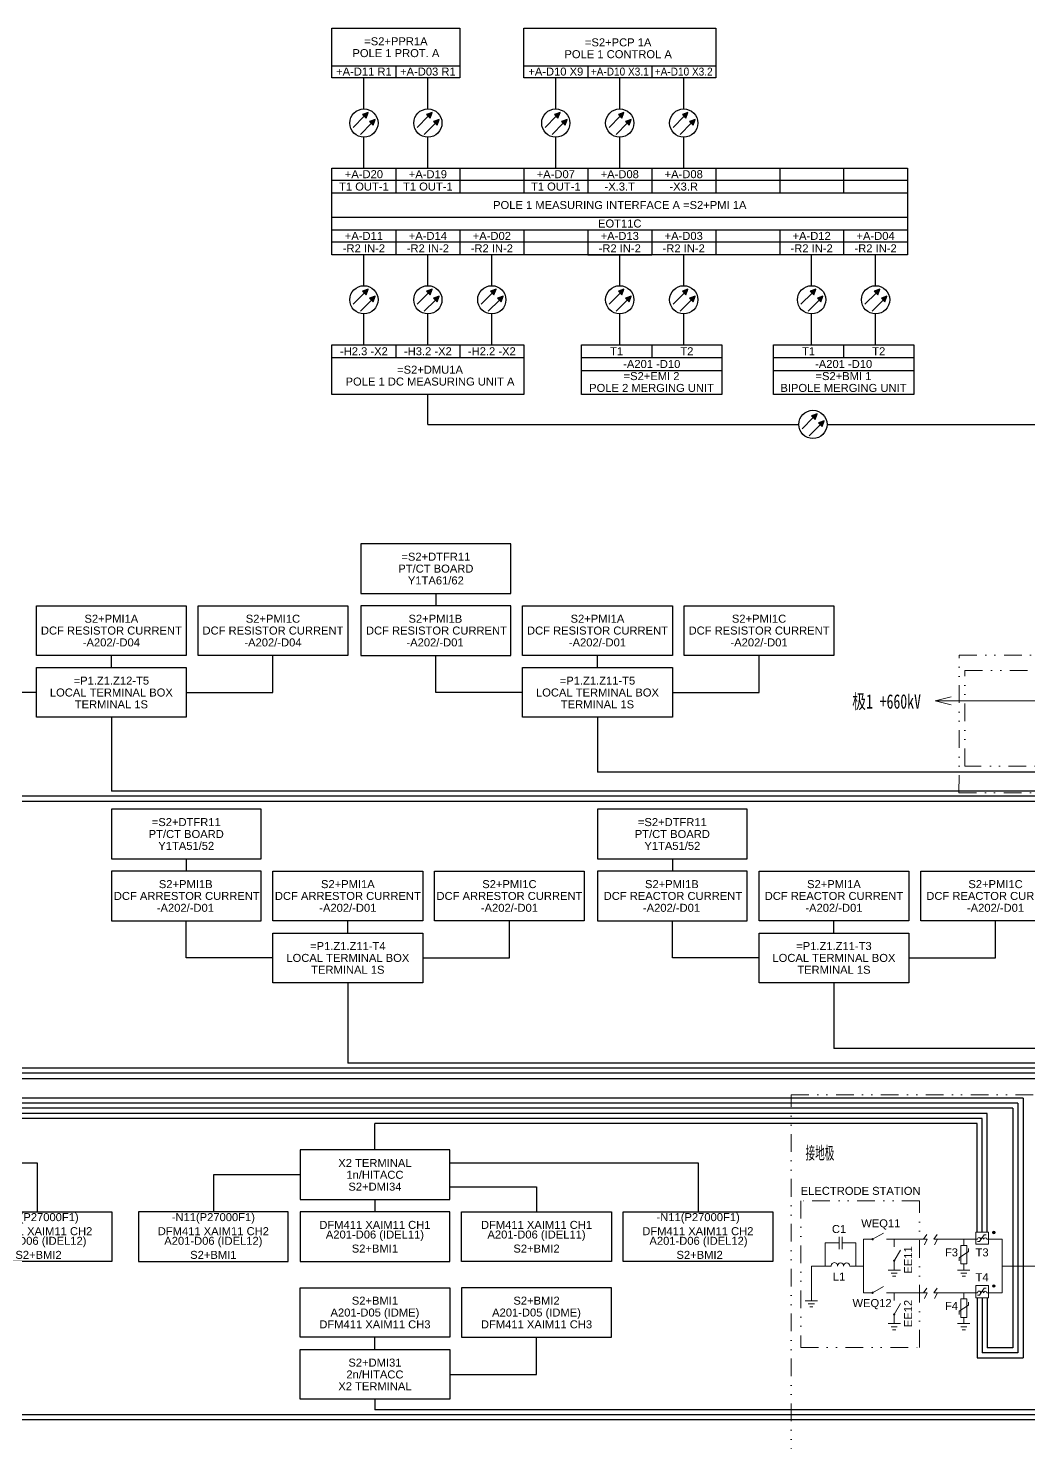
# Model space of a CAD drawing. Header units: inches. Extents: x -2066 to 1905, y 226 to 1109.
# Drawn here: x 235 to 522.7, y 656.3 to 1062.9 of the extents above; entities that cross this region are included whole.
import ezdxf
from ezdxf.enums import TextEntityAlignment as Align

# ---------------------------------------------------------------- set-up
doc = ezdxf.new("R2010")
doc.units = ezdxf.units.IN
doc.header["$MEASUREMENT"] = 0
doc.linetypes.add('DASHED', pattern=[19.05, 12.7, -6.35])
doc.linetypes.add('DIVIDEX2', pattern=[63.499999, 25.4, -12.7, 0, -12.7, 0, -12.7])
for name, color, linetype, lineweight in [('1', 1, 'DASHED', 18), ('ACF', 32, 'Continuous', 18), ('area', 4, 'DIVIDEX2', 18), ('C-SHET-PROJ', 7, 'Continuous', 18), ('DC', 92, 'Continuous', 18), ('equipment', 92, 'Continuous', 18), ('远期设备', 3, 'DASHED', 18)]:
    doc.layers.add(name, color=color, linetype=linetype, lineweight=lineweight)
doc.styles.add('@wqy', font='simplex.shx', dxfattribs={"width": 0.7, "bigfont": 'hzdx1.shx'})
doc.styles.get("Standard").update_dxf_attribs({"font": 'arial.ttf'})

# ---------------------------------------------------------------- blocks, each defined once
blk = doc.blocks.new('EARTH')
at = {"layer": 'equipment', "linetype": 'Continuous'}
for p, q in [((-0.2, 0), (0.2, 0)), ((-0.1, -0.1), (0.1, -0.1)), ((-0.05, -0.2), (0.05, -0.2))]:
    blk.add_line(p, q, dxfattribs=at)
at = {"layer": '1'}
for tag in ['Quantity', 'Station', 'Remarks', 'RS_no', 'Item_des', 'ItemDestignation']:
    blk.add_attdef(tag, (0, 0), '', height=0.125, dxfattribs=at)
blk = doc.blocks.new('012')
at = {"layer": 'equipment', "linetype": 'Continuous'}
for p, q in [((0.135, 0), (0.45, 0)), ((0.45, 0.2), (0.45, -0.2)), ((0.55, 0.2), (0.55, -0.2)), ((0.55, 0), (0.9, 0))]:
    blk.add_line(p, q, dxfattribs=at)
at = {"layer": '1'}
for tag in ['Quantity', 'Station', 'Remarks', 'RS_no', 'Item_des', 'ItemDestignation']:
    blk.add_attdef(tag, (0, 0), '', height=0.125, dxfattribs=at)
blk = doc.blocks.new('016')
at = {"layer": 'equipment', "color": 18, "linetype": 'Continuous'}
blk.add_blockref('012', (0, 0), dxfattribs=at)
at = {"layer": '1'}
for tag in ['Quantity', 'Station', 'Remarks', 'RS_no', 'Item_des', 'ItemDestignation']:
    blk.add_attdef(tag, (0, 0), '', height=0.125, dxfattribs=at)
blk = doc.blocks.new('021')
at = {"layer": 'equipment', "linetype": 'Continuous'}
for p, q in [((0.119, 0), (0.2, 0)), ((0.8, 0), (0.884, 0))]:
    blk.add_line(p, q, dxfattribs=at)
for centre, radius, start, end in [((0.3, 0), 0.1, 0, 180), ((0.5, 0), 0.1, 0, 180), ((0.7, 0.012), 0.101, 352.875, 187.125)]:
    blk.add_arc(centre, radius, start, end, dxfattribs=at)
at = {"layer": '1'}
for tag in ['Quantity', 'Station', 'Remarks', 'RS_no', 'Item_des', 'ItemDestignation']:
    blk.add_attdef(tag, (0, 0), '', height=0.125, dxfattribs=at)
blk = doc.blocks.new('024')
at = {"layer": 'equipment', "color": 18, "linetype": 'Continuous'}
blk.add_blockref('021', (0, 0), dxfattribs=at)
at = {"layer": '1'}
for tag in ['Quantity', 'Station', 'Remarks', 'RS_no', 'Item_des', 'ItemDestignation']:
    blk.add_attdef(tag, (0, 0), '', height=0.125, dxfattribs=at)
blk = doc.blocks.new('046')
at = {"layer": 'equipment', "linetype": 'Continuous'}
for p, q in [((0, 0), (0.2, 0)), ((0.4, -0.15), (0.6, 0.15)), ((0.6, 0.15), (0.7, 0.15)), ((0.8, 0), (1, 0)), ((0.3, -0.15), (0.4, -0.15))]:
    blk.add_line(p, q, dxfattribs=at)
blk.add_lwpolyline([(0.2, 0.1), (0.2, -0.1), (0.8, -0.1), (0.8, 0.1)], close=True, dxfattribs=at)
at = {"layer": '1'}
for tag in ['Quantity', 'Station', 'Remarks', 'RS_no', 'Item_des', 'ItemDestignation']:
    blk.add_attdef(tag, (0, 0), '', height=0.125, dxfattribs=at)
blk = doc.blocks.new('054')
at = {"layer": 'equipment', "linetype": 'Continuous'}
for p, q in [((0, 0), (0.3, 0)), ((0.65, 0.2), (0.3, 0)), ((0.75, 0), (1, 0))]:
    blk.add_line(p, q, dxfattribs=at)
blk.add_circle((0.3, 0), 0.0224, dxfattribs=at)
at = {"layer": '1'}
for tag in ['Quantity', 'Station', 'Remarks', 'RS_no', 'Item_des', 'ItemDestignation']:
    blk.add_attdef(tag, (0, 0), '', height=0.125, dxfattribs=at)

msp = doc.modelspace()

# ---------------------------------------------------------------- hatches: boundary and pattern name
h = msp.add_hatch(color=6)
h.dxf.hatch_style = 1
h.paths.add_polyline_path([(331.13, 1038.07), (332.15, 1037.05), (332.74, 1038.67)])
h = msp.add_hatch(color=6)
h.dxf.hatch_style = 1
h.paths.add_polyline_path([(349.52, 1038.07), (350.54, 1037.05), (351.13, 1038.67)])
h = msp.add_hatch(color=6)
h.dxf.hatch_style = 1
h.paths.add_polyline_path([(386.3, 1038.07), (387.31, 1037.05), (387.91, 1038.67)])
h = msp.add_hatch(color=6)
h.dxf.hatch_style = 1
h.paths.add_polyline_path([(404.69, 1038.07), (405.7, 1037.05), (406.3, 1038.67)])
h = msp.add_hatch(color=6)
h.dxf.hatch_style = 1
h.paths.add_polyline_path([(423.08, 1038.07), (424.09, 1037.05), (424.69, 1038.67)])
h = msp.add_hatch(color=6)
h.dxf.hatch_style = 1
h.paths.add_polyline_path([(333.17, 1036.06), (334.19, 1035.04), (334.78, 1036.65)])
h = msp.add_hatch(color=6)
h.dxf.hatch_style = 1
h.paths.add_polyline_path([(351.56, 1036.06), (352.58, 1035.04), (353.17, 1036.65)])
h = msp.add_hatch(color=6)
h.dxf.hatch_style = 1
h.paths.add_polyline_path([(388.34, 1036.06), (389.36, 1035.04), (389.95, 1036.65)])
h = msp.add_hatch(color=6)
h.dxf.hatch_style = 1
h.paths.add_polyline_path([(406.73, 1036.06), (407.75, 1035.04), (408.34, 1036.65)])
h = msp.add_hatch(color=6)
h.dxf.hatch_style = 1
h.paths.add_polyline_path([(425.12, 1036.06), (426.14, 1035.04), (426.73, 1036.65)])
h = msp.add_hatch(color=6)
h.dxf.hatch_style = 1
h.paths.add_polyline_path([(331.13, 987.27), (332.15, 986.25), (332.74, 987.86)])
h = msp.add_hatch(color=6)
h.dxf.hatch_style = 1
h.paths.add_polyline_path([(333.17, 985.25), (334.19, 984.24), (334.78, 985.85)])
h = msp.add_hatch(color=6)
h.dxf.hatch_style = 1
h.paths.add_polyline_path([(349.52, 987.27), (350.54, 986.25), (351.13, 987.86)])
h = msp.add_hatch(color=6)
h.dxf.hatch_style = 1
h.paths.add_polyline_path([(351.56, 985.25), (352.58, 984.24), (353.17, 985.85)])
h = msp.add_hatch(color=6)
h.dxf.hatch_style = 1
h.paths.add_polyline_path([(367.91, 987.27), (368.92, 986.25), (369.52, 987.86)])
h = msp.add_hatch(color=6)
h.dxf.hatch_style = 1
h.paths.add_polyline_path([(369.95, 985.25), (370.97, 984.24), (371.56, 985.85)])
h = msp.add_hatch(color=6)
h.dxf.hatch_style = 1
h.paths.add_polyline_path([(404.69, 987.27), (405.7, 986.25), (406.3, 987.86)])
h = msp.add_hatch(color=6)
h.dxf.hatch_style = 1
h.paths.add_polyline_path([(406.73, 985.25), (407.75, 984.24), (408.34, 985.85)])
h = msp.add_hatch(color=6)
h.dxf.hatch_style = 1
h.paths.add_polyline_path([(423.08, 987.27), (424.09, 986.25), (424.69, 987.86)])
h = msp.add_hatch(color=6)
h.dxf.hatch_style = 1
h.paths.add_polyline_path([(425.12, 985.25), (426.14, 984.24), (426.73, 985.85)])
h = msp.add_hatch(color=6)
h.dxf.hatch_style = 1
h.paths.add_polyline_path([(459.86, 987.27), (460.87, 986.25), (461.47, 987.86)])
h = msp.add_hatch(color=6)
h.dxf.hatch_style = 1
h.paths.add_polyline_path([(461.9, 985.25), (462.92, 984.24), (463.51, 985.85)])
h = msp.add_hatch(color=6)
h.dxf.hatch_style = 1
h.paths.add_polyline_path([(478.25, 987.27), (479.26, 986.25), (479.86, 987.86)])
h = msp.add_hatch(color=6)
h.dxf.hatch_style = 1
h.paths.add_polyline_path([(480.29, 985.25), (481.31, 984.24), (481.9, 985.85)])
h = msp.add_hatch(color=6)
h.dxf.hatch_style = 1
h.paths.add_polyline_path([(460.21, 951.46), (461.23, 950.44), (461.82, 952.05)])
h = msp.add_hatch(color=6)
h.dxf.hatch_style = 1
h.paths.add_polyline_path([(462.26, 949.44), (463.27, 948.43), (463.87, 950.04)])
at = {"lineweight": 13}
h = msp.add_hatch(color=6, dxfattribs=at)
edge = h.paths.add_edge_path(flags=0)
edge.add_arc((512.64, 716.71), 0.371, 0, 360)
h = msp.add_hatch(color=6, dxfattribs=at)
edge = h.paths.add_edge_path(flags=0)
edge.add_arc((512.64, 701.33), 0.371, 0, 360)

# ---------------------------------------------------------------- linework, layer by layer
at = {"color": 6}
for p, q in [((322.33, 1052.05), (359.11, 1052.05)), ((340.72, 1052.05), (340.72, 1048.58)), ((377.5, 1052.05), (432.67, 1052.05)), ((395.89, 1052.05), (395.89, 1048.58)), ((414.28, 1052.05), (414.28, 1048.58)), ((432.67, 1052.05), (432.67, 1048.58)), ((331.52, 1039.68), (331.52, 1048.58)), ((349.91, 1039.68), (349.91, 1048.58)), ((386.69, 1039.68), (386.69, 1048.58)), ((405.08, 1039.68), (405.08, 1048.58)), ((423.47, 1039.68), (423.47, 1048.58)), ((331.64, 1037.56), (328.45, 1034.38)), ((332.74, 1038.67), (331.13, 1038.07)), ((332.15, 1037.05), (332.74, 1038.67)), ((350.03, 1037.56), (346.84, 1034.38)), ((351.13, 1038.67), (349.52, 1038.07)), ((350.54, 1037.05), (351.13, 1038.67)), ((386.81, 1037.56), (383.62, 1034.38)), ((387.91, 1038.67), (386.3, 1038.07)), ((387.31, 1037.05), (387.91, 1038.67)), ((405.2, 1037.56), (402.01, 1034.38)), ((406.3, 1038.67), (404.69, 1038.07)), ((405.7, 1037.05), (406.3, 1038.67)), ((423.59, 1037.56), (420.4, 1034.38)), ((424.69, 1038.67), (423.08, 1038.07)), ((424.09, 1037.05), (424.69, 1038.67)), ((333.68, 1035.55), (330.5, 1032.37)), ((334.78, 1036.65), (333.17, 1036.06)), ((334.19, 1035.04), (334.78, 1036.65)), ((352.07, 1035.55), (348.89, 1032.37)), ((353.17, 1036.65), (351.56, 1036.06)), ((352.58, 1035.04), (353.17, 1036.65)), ((388.85, 1035.55), (385.67, 1032.37)), ((389.95, 1036.65), (388.34, 1036.06)), ((389.36, 1035.04), (389.95, 1036.65)), ((407.24, 1035.55), (404.06, 1032.37)), ((408.34, 1036.65), (406.73, 1036.06)), ((407.75, 1035.04), (408.34, 1036.65)), ((425.63, 1035.55), (422.45, 1032.37)), ((426.73, 1036.65), (425.12, 1036.06)), ((426.14, 1035.04), (426.73, 1036.65)), ((331.52, 1022.66), (331.52, 1031.56)), ((349.91, 1022.66), (349.91, 1031.56)), ((386.69, 1022.66), (386.69, 1031.56)), ((405.08, 1022.66), (405.08, 1031.56)), ((423.47, 1022.66), (423.47, 1031.56)), ((340.72, 1022.66), (340.72, 1019)), ((359.11, 1022.66), (359.11, 1019)), ((377.5, 1022.66), (377.5, 1019)), ((395.89, 1022.66), (395.89, 1019)), ((414.28, 1022.66), (414.28, 1019)), ((432.67, 1022.66), (432.67, 1019)), ((451.06, 1022.66), (451.06, 1019)), ((469.45, 1022.66), (469.45, 1019)), ((322.33, 1019.19), (487.84, 1019.19)), ((340.72, 1019.19), (340.72, 1015.52)), ((359.11, 1019.19), (359.11, 1015.52)), ((377.5, 1019.19), (377.5, 1015.52)), ((395.89, 1019.19), (395.89, 1015.52)), ((414.28, 1019.19), (414.28, 1015.52)), ((432.67, 1019.19), (432.67, 1015.52)), ((451.06, 1019.19), (451.06, 1015.52)), ((469.45, 1019.19), (469.45, 1015.52)), ((322.33, 1015.52), (487.84, 1015.52)), ((395.89, 1015.52), (414.28, 1015.52)), ((322.33, 1008.57), (487.84, 1008.57)), ((322.33, 1004.91), (487.84, 1004.91)), ((340.72, 1004.91), (340.72, 1001.25)), ((359.11, 1004.91), (359.11, 1001.25)), ((377.5, 1004.91), (377.5, 1001.25)), ((395.89, 1004.91), (395.89, 1001.25)), ((414.28, 1004.91), (414.28, 1001.25)), ((432.67, 1004.91), (432.67, 1001.25)), ((451.06, 1004.91), (451.06, 1001.25)), ((469.45, 1004.91), (469.45, 1001.25)), ((487.84, 1004.91), (487.84, 1001.25)), ((322.33, 1001.43), (487.84, 1001.43)), ((340.72, 1001.43), (340.72, 997.77)), ((359.11, 1001.43), (359.11, 997.77)), ((377.5, 1001.43), (377.5, 997.77)), ((395.89, 1001.43), (395.89, 997.77)), ((414.28, 1001.43), (414.28, 997.77)), ((432.67, 1001.43), (432.67, 997.77)), ((451.06, 1001.43), (451.06, 997.77)), ((469.45, 1001.43), (469.45, 997.77)), ((487.84, 1001.43), (487.84, 997.77)), ((331.52, 988.87), (331.52, 997.77)), ((349.91, 988.87), (349.91, 997.77)), ((368.3, 988.87), (368.3, 997.77)), ((395.89, 997.77), (414.28, 997.77)), ((405.08, 988.87), (405.08, 997.77)), ((423.47, 988.87), (423.47, 997.77)), ((460.25, 988.87), (460.25, 997.77)), ((478.64, 988.87), (478.64, 997.77)), ((331.64, 986.76), (328.45, 983.57)), ((333.68, 984.74), (330.5, 981.56)), ((332.74, 987.86), (331.13, 987.27)), ((332.15, 986.25), (332.74, 987.86)), ((334.78, 985.85), (333.17, 985.25)), ((334.19, 984.24), (334.78, 985.85)), ((350.03, 986.76), (346.84, 983.57)), ((352.07, 984.74), (348.89, 981.56)), ((351.13, 987.86), (349.52, 987.27)), ((350.54, 986.25), (351.13, 987.86)), ((353.17, 985.85), (351.56, 985.25)), ((352.58, 984.24), (353.17, 985.85)), ((368.42, 986.76), (365.23, 983.57)), ((370.46, 984.74), (367.28, 981.56)), ((369.52, 987.86), (367.91, 987.27)), ((368.92, 986.25), (369.52, 987.86)), ((371.56, 985.85), (369.95, 985.25)), ((370.97, 984.24), (371.56, 985.85)), ((405.2, 986.76), (402.01, 983.57)), ((407.24, 984.74), (404.06, 981.56)), ((406.3, 987.86), (404.69, 987.27)), ((405.7, 986.25), (406.3, 987.86)), ((408.34, 985.85), (406.73, 985.25)), ((407.75, 984.24), (408.34, 985.85)), ((423.59, 986.76), (420.4, 983.57)), ((425.63, 984.74), (422.45, 981.56)), ((424.69, 987.86), (423.08, 987.27)), ((424.09, 986.25), (424.69, 987.86)), ((426.73, 985.85), (425.12, 985.25)), ((426.14, 984.24), (426.73, 985.85)), ((460.37, 986.76), (457.18, 983.57)), ((462.41, 984.74), (459.23, 981.56)), ((461.47, 987.86), (459.86, 987.27)), ((460.87, 986.25), (461.47, 987.86)), ((463.51, 985.85), (461.9, 985.25)), ((462.92, 984.24), (463.51, 985.85)), ((478.76, 986.76), (475.57, 983.57)), ((480.8, 984.74), (477.62, 981.56)), ((479.86, 987.86), (478.25, 987.27)), ((479.26, 986.25), (479.86, 987.86)), ((481.9, 985.85), (480.29, 985.25)), ((481.31, 984.24), (481.9, 985.85)), ((331.52, 971.86), (331.52, 980.76)), ((349.91, 971.86), (349.91, 980.76)), ((368.3, 971.86), (368.3, 980.76)), ((405.08, 971.86), (405.08, 980.76)), ((423.47, 971.86), (423.47, 980.76)), ((460.25, 971.86), (460.25, 980.76)), ((478.64, 971.86), (478.64, 980.76)), ((322.33, 971.86), (349.91, 971.86)), ((322.33, 971.86), (340.72, 971.86)), ((340.72, 971.86), (340.72, 968.19)), ((359.11, 971.86), (359.11, 968.19)), ((414.28, 971.86), (414.28, 968.19)), ((469.45, 971.86), (469.45, 968.19)), ((322.33, 968.19), (377.5, 968.19)), ((394.08, 968.19), (434.47, 968.19)), ((449.25, 968.19), (489.64, 968.19)), ((394.08, 964.53), (434.47, 964.53)), ((449.25, 964.53), (489.64, 964.53)), ((349.91, 949), (349.91, 957.58)), ((461.82, 952.05), (460.21, 951.46)), ((461.23, 950.44), (461.82, 952.05)), ((349.91, 949), (456.55, 949)), ((460.72, 950.95), (457.54, 947.76)), ((462.76, 948.93), (459.58, 945.75)), ((463.87, 950.04), (462.26, 949.44)), ((463.27, 948.43), (463.87, 950.04)), ((464.66, 949), (651.34, 949))]:
    msp.add_line(p, q, dxfattribs=at)
for p, q in [((352.21, 900.4), (352.21, 896.88)), ((258.91, 879.07), (258.91, 882.6)), ((305.37, 871.93), (305.37, 882.6)), ((352.21, 871.93), (352.21, 882.6)), ((398.67, 879.07), (398.67, 882.6)), ((445.13, 871.93), (445.13, 882.6)), ((237.38, 871.93), (212.45, 871.93)), ((280.44, 871.93), (305.37, 871.93)), ((377.14, 871.93), (352.21, 871.93)), ((420.2, 871.93), (445.13, 871.93)), ((258.91, 864.8), (258.91, 843.58)), ((398.67, 864.8), (398.67, 849.02)), ((680.05, 849.02), (398.67, 849.02)), ((537.61, 842.11), (119.14, 842.11)), ((539.08, 843.58), (258.91, 843.58)), ((536.15, 840.64), (-20.63, 840.64)), ((280.44, 824.11), (280.44, 820.59)), ((420.2, 824.11), (420.2, 820.59)), ((280.44, 795.64), (280.44, 806.31)), ((326.9, 802.78), (326.9, 806.31)), ((373.36, 795.64), (373.36, 806.31)), ((420.2, 795.64), (420.2, 806.31)), ((466.66, 802.78), (466.66, 806.31)), ((513.12, 795.64), (513.12, 806.31)), ((305.37, 795.64), (280.44, 795.64)), ((348.43, 795.64), (373.36, 795.64)), ((445.13, 795.64), (420.2, 795.64)), ((488.19, 795.64), (513.12, 795.64)), ((326.9, 788.51), (326.9, 765.42)), ((466.66, 788.51), (466.66, 769.61)), ((627.59, 769.61), (466.66, 769.61)), ((606.36, 765.42), (326.9, 765.42))]:
    msp.add_line(p, q)
at = {"color": 41, "true_color": 0xf4ee51}
for p, q in [((-175.64, 761.02), (584.9, 761.02)), ((586.37, 762.49), (-34.14, 762.49)), ((587.84, 763.95), (107.36, 763.95)), ((521.03, 755.36), (-643.08, 755.36)), ((519.56, 753.9), (-453, 753.9)), ((518.1, 752.43), (-262.92, 752.43)), ((518.1, 752.43), (518.1, 683.59)), ((519.56, 753.9), (519.56, 682.12)), ((521.03, 755.36), (521.03, 680.65)), ((510.73, 750.96), (-45.47, 750.96)), ((509.26, 749.5), (144.61, 749.5)), ((509.26, 716.83), (509.26, 749.5)), ((510.73, 716.83), (510.73, 750.96)), ((507.8, 748.03), (334.69, 748.03)), ((334.69, 740.44), (334.69, 748.03)), ((507.8, 716.83), (507.8, 748.03)), ((166.14, 736.74), (237.53, 736.74)), ((237.53, 736.74), (237.53, 722.63)), ((356.22, 736.74), (427.61, 736.74)), ((427.61, 736.74), (427.61, 722.63)), ((288.23, 733.3), (288.23, 722.63)), ((313.16, 733.3), (288.23, 733.3)), ((356.22, 729.86), (381.15, 729.86)), ((381.15, 729.86), (381.15, 722.63)), ((334.69, 726.16), (334.69, 722.63)), ((507.8, 697.96), (507.8, 680.65)), ((509.26, 697.96), (509.26, 682.12)), ((510.73, 697.96), (510.73, 683.59)), ((334.69, 683.05), (334.69, 686.58)), ((381.15, 675.91), (381.15, 686.58)), ((518.1, 683.59), (510.73, 683.59)), ((507.8, 680.65), (521.03, 680.65)), ((519.56, 682.12), (509.26, 682.12)), ((356.22, 675.91), (381.15, 675.91)), ((334.69, 668.77), (334.69, 665.78)), ((553.44, 662.85), (-45.47, 662.85)), ((551.97, 664.32), (144.61, 664.32)), ((550.51, 665.78), (334.69, 665.78))]:
    msp.add_line(p, q, dxfattribs=at)
at = {"lineweight": 13}
for p, q in [((483.98, 714.77), (492.43, 714.77)), ((496.45, 714.77), (501.86, 714.77)), ((483.98, 699.38), (492.43, 699.38)), ((496.45, 699.38), (501.86, 699.38))]:
    msp.add_line(p, q, dxfattribs=at)
at = {"color": 6}
for points in [[(322.33, 1062.85), (359.11, 1062.85), (359.11, 1048.58), (322.33, 1048.58)], [(377.5, 1062.85), (432.67, 1062.85), (432.67, 1048.58), (377.5, 1048.58)], [(322.33, 1022.66), (487.84, 1022.66), (487.84, 997.77), (322.33, 997.77)], [(322.33, 971.86), (377.5, 971.86), (377.5, 957.58), (322.33, 957.58)], [(394.08, 971.86), (434.47, 971.86), (434.47, 957.58), (394.08, 957.58)], [(449.25, 971.86), (489.64, 971.86), (489.64, 957.58), (449.25, 957.58)]]:
    msp.add_lwpolyline(points, close=True, dxfattribs=at)
for points in [[(331.13, 1038.07), (332.15, 1037.05)], [(349.52, 1038.07), (350.54, 1037.05)], [(386.3, 1038.07), (387.31, 1037.05)], [(404.69, 1038.07), (405.7, 1037.05)], [(423.08, 1038.07), (424.09, 1037.05)], [(333.17, 1036.06), (334.19, 1035.04)], [(351.56, 1036.06), (352.58, 1035.04)], [(388.34, 1036.06), (389.36, 1035.04)], [(406.73, 1036.06), (407.75, 1035.04)], [(425.12, 1036.06), (426.14, 1035.04)], [(331.13, 987.27), (332.15, 986.25)], [(333.17, 985.25), (334.19, 984.24)], [(349.52, 987.27), (350.54, 986.25)], [(351.56, 985.25), (352.58, 984.24)], [(367.91, 987.27), (368.92, 986.25)], [(369.95, 985.25), (370.97, 984.24)], [(404.69, 987.27), (405.7, 986.25)], [(406.73, 985.25), (407.75, 984.24)], [(423.08, 987.27), (424.09, 986.25)], [(425.12, 985.25), (426.14, 984.24)], [(459.86, 987.27), (460.87, 986.25)], [(461.9, 985.25), (462.92, 984.24)], [(478.25, 987.27), (479.26, 986.25)], [(480.29, 985.25), (481.31, 984.24)], [(460.21, 951.46), (461.23, 950.44)], [(462.26, 949.44), (463.27, 948.43)]]:
    msp.add_lwpolyline(points, dxfattribs=at)
for points in [[(330.68, 900.4), (373.74, 900.4), (373.74, 914.68), (330.68, 914.68)], [(237.38, 896.88), (280.44, 896.88), (280.44, 882.6), (237.38, 882.6)], [(283.84, 896.88), (326.9, 896.88), (326.9, 882.6), (283.84, 882.6)], [(373.74, 896.88), (330.68, 896.88), (330.68, 882.6), (373.74, 882.6)], [(377.14, 896.88), (420.2, 896.88), (420.2, 882.6), (377.14, 882.6)], [(423.6, 896.88), (466.66, 896.88), (466.66, 882.6), (423.6, 882.6)], [(237.38, 879.07), (280.44, 879.07), (280.44, 864.8), (237.38, 864.8)], [(377.14, 879.07), (420.2, 879.07), (420.2, 864.8), (377.14, 864.8)], [(258.91, 824.11), (301.97, 824.11), (301.97, 838.39), (258.91, 838.39)], [(398.67, 824.11), (441.73, 824.11), (441.73, 838.39), (398.67, 838.39)], [(301.97, 820.59), (258.91, 820.59), (258.91, 806.31), (301.97, 806.31)], [(305.37, 820.59), (348.43, 820.59), (348.43, 806.31), (305.37, 806.31)], [(351.83, 820.59), (394.89, 820.59), (394.89, 806.31), (351.83, 806.31)], [(441.73, 820.59), (398.67, 820.59), (398.67, 806.31), (441.73, 806.31)], [(445.13, 820.59), (488.19, 820.59), (488.19, 806.31), (445.13, 806.31)], [(491.6, 820.59), (534.65, 820.59), (534.65, 806.31), (491.6, 806.31)], [(305.37, 802.78), (348.43, 802.78), (348.43, 788.51), (305.37, 788.51)], [(445.13, 802.78), (488.19, 802.78), (488.19, 788.51), (445.13, 788.51)]]:
    msp.add_lwpolyline(points, close=True)
at = {"color": 41, "true_color": 0xf4ee51}
for points in [[(313.16, 726.16), (356.22, 726.16), (356.22, 740.44), (313.16, 740.44)], [(259.06, 708.36), (216, 708.36), (216, 722.63), (259.06, 722.63)], [(266.7, 708.36), (309.76, 708.36), (309.76, 722.63), (266.7, 722.63)], [(313.16, 708.36), (356.22, 708.36), (356.22, 722.63), (313.16, 722.63)], [(402.68, 708.36), (359.62, 708.36), (359.62, 722.63), (402.68, 722.63)], [(449.14, 708.36), (406.08, 708.36), (406.08, 722.63), (449.14, 722.63)], [(313.16, 700.85), (356.22, 700.85), (356.22, 686.58), (313.16, 686.58)], [(402.68, 700.85), (359.62, 700.85), (359.62, 686.58), (402.68, 686.58)], [(313.16, 683.05), (356.22, 683.05), (356.22, 668.77), (313.16, 668.77)]]:
    msp.add_lwpolyline(points, close=True, dxfattribs=at)
at = {"color": 6}
for centre in [(331.52, 1035.62), (349.91, 1035.62), (386.69, 1035.62), (405.08, 1035.62), (423.47, 1035.62), (331.52, 984.81), (349.91, 984.81), (368.3, 984.81), (405.08, 984.81), (423.47, 984.81), (460.25, 984.81), (478.64, 984.81), (460.61, 949)]:
    msp.add_circle(centre, 4.06, dxfattribs=at)
at = {"color": 6, "lineweight": 13}
for centre in [(512.64, 716.71), (512.64, 701.33)]:
    msp.add_circle(centre, 0.371, dxfattribs=at)
at = {"layer": 'ACF', "color": 2, "lineweight": 13}
for p, q in [((507.41, 713.35), (507.41, 716.83)), ((507.41, 716.83), (511.12, 716.83)), ((509.84, 716.07), (510.46, 716.07)), ((511.12, 716.83), (511.12, 713.35)), ((511.12, 713.35), (507.41, 713.35)), ((507.41, 697.96), (507.41, 701.45)), ((507.41, 701.45), (511.12, 701.45)), ((509.84, 700.68), (510.46, 700.68)), ((511.12, 701.45), (511.12, 697.96)), ((511.12, 697.96), (507.41, 697.96))]:
    msp.add_line(p, q, dxfattribs=at)
for points in [[(507.92, 714.11), (508.53, 714.11), (509.84, 716.07)], [(507.92, 698.72), (508.53, 698.72), (509.84, 700.68)]]:
    msp.add_lwpolyline(points, dxfattribs=at)
at = {"layer": 'area', "color": 1, "linetype": 'DIVIDEX2', "lineweight": 13, "ltscale": 0.2}
for p, q in [((502.61, 843.13), (502.68, 882.63)), ((502.68, 882.63), (922, 882.63)), ((502.61, 843.13), (602.89, 843.13))]:
    msp.add_line(p, q, dxfattribs=at)
at = {"layer": 'area', "linetype": 'DIVIDEX2', "lineweight": 13, "ltscale": 0.2}
for points in [[(792.79, 850.79), (504.34, 850.79), (504.34, 878.21), (792.79, 878.21)], [(454.39, 756.32), (594.89, 756.32), (594.89, 610.91), (454.39, 610.91)], [(491.29, 725.84), (457.11, 725.84), (457.11, 683.65), (491.29, 683.65)]]:
    msp.add_lwpolyline(points, close=True, dxfattribs=at)
at = {"layer": 'C-SHET-PROJ', "lineweight": 13, "ltscale": 0.5}
for p, q in [((493.38, 716.14), (492.43, 714.77)), ((496.33, 716.14), (495.38, 714.77)), ((492.43, 714.77), (493.5, 714.77)), ((493.5, 714.77), (492.66, 713.15)), ((495.38, 714.77), (496.45, 714.77)), ((496.45, 714.77), (495.61, 713.15)), ((493.38, 700.75), (492.43, 699.38)), ((492.43, 699.38), (493.5, 699.38)), ((493.5, 699.38), (492.66, 697.76)), ((496.33, 700.75), (495.38, 699.38)), ((495.38, 699.38), (496.45, 699.38)), ((496.45, 699.38), (495.61, 697.76))]:
    msp.add_line(p, q, dxfattribs=at)
at = {"layer": 'DC', "lineweight": 13}
for p, q in [((495.8, 869.54), (500.35, 870.73)), ((495.8, 869.54), (500.35, 868.35)), ((510.35, 869.54), (495.8, 869.54)), ((597.5, 869.54), (510.35, 869.54)), ((464.13, 713.72), (464.13, 707.07)), ((465.32, 713.72), (464.13, 713.72)), ((472.11, 713.72), (472.99, 713.72)), ((472.99, 713.72), (472.99, 707.07)), ((475.12, 714.77), (475.12, 699.38)), ((507.58, 714.77), (501.86, 714.77)), ((515, 714.77), (510.72, 714.77)), ((515, 699.38), (515, 714.77)), ((460.17, 707.07), (460.17, 697.11)), ((465.15, 707.07), (460.17, 707.07)), ((475.12, 707.07), (471.94, 707.07)), ((534.26, 707.07), (515, 707.07)), ((507.58, 699.38), (501.57, 699.38)), ((515, 699.38), (510.72, 699.38))]:
    msp.add_line(p, q, dxfattribs=at)

# ---------------------------------------------------------------- block references
at = {"layer": 'equipment', "lineweight": 13, "yscale": 8.866773410727092}
for name, p, xscale, zscale in [('054', (475.12, 714.77), 8.866773410727092, 8.866773410727092), ('024', (472.99, 707.07), -8.866773410727092, 8.866773410726644), ('EARTH', (483.98, 705.9), -8.866773410727092, 8.866773410726644), ('054', (475.12, 699.38), 8.866773410727092, 8.866773410727092), ('EARTH', (460.17, 697.11), -8.866773410727092, 8.866773410726644), ('EARTH', (483.98, 690.51), -8.866773410727092, 8.866773410726644)]:
    msp.add_blockref(name, p, dxfattribs=dict(at, xscale=xscale, zscale=zscale))
at = {"layer": 'equipment', "lineweight": 13}
for name, p, xscale, yscale, zscale, rotation in [('016', (464.13, 713.72), -8.866773410727092, 8.866773410727092, 8.866773410726644, 180), ('054', (483.98, 705.9), -8.866773410727092, 8.866773410727092, 8.866773410726644, 270), ('046', (504, 705.9), 8.866773410727092, -8.866773410727092, 8.866773410727092, 90), ('EARTH', (504, 705.9), 8.866773410727092, -8.866773410727092, 8.866773410727092, 180), ('054', (483.98, 690.51), -8.866773410727092, 8.866773410727092, 8.866773410726644, 270), ('046', (504, 690.51), 8.866773410727092, -8.866773410727092, 8.866773410727092, 90), ('EARTH', (504, 690.51), 8.866773410727092, -8.866773410727092, 8.866773410727092, 180)]:
    msp.add_blockref(name, p, dxfattribs=dict(at, xscale=xscale, yscale=yscale, zscale=zscale, rotation=rotation))
at = {"layer": 'equipment', "lineweight": 13, "ltscale": 0.5, "xscale": 4.433386705362409, "yscale": -4.433386705362409, "zscale": 4.433386705362409, "rotation": 180}
for p in [(511.5, 714.77), (511.5, 699.38)]:
    msp.add_blockref('021', p, dxfattribs=at)

# ---------------------------------------------------------------- texts
at = {"color": 6}
for s, p in [('=S2+PPR1A', (340.72, 1059.12)), ('=S2+PCP 1A', (404.62, 1058.81)), ('POLE 1 PROT. A', (340.72, 1055.72)), ('POLE 1 CONTROL A', (404.62, 1055.41)), ('+A-D11 R1', (331.52, 1050.41)), ('+A-D03 R1', (349.91, 1050.41)), ('+A-D10 X9', (386.69, 1050.41)), ('+A-D20', (331.52, 1020.92)), ('+A-D19', (349.91, 1020.92)), ('+A-D07', (386.69, 1020.92)), ('+A-D08', (405.08, 1020.92)), ('+A-D08', (423.47, 1020.92)), ('T1 OUT-1', (331.52, 1017.36)), ('T1 OUT-1', (349.91, 1017.36)), ('T1 OUT-1', (386.69, 1017.36)), ('-X.3.T', (405.08, 1017.36)), ('-X3.R', (423.47, 1017.36)), ('POLE 1 MEASURING INTERFACE A =S2+PMI 1A', (405.08, 1012.05)), ('+A-D11', (331.52, 1003.17)), ('+A-D14', (349.91, 1003.17)), ('+A-D02', (368.3, 1003.17)), ('EOT11C', (405.08, 1006.74)), ('+A-D13', (405.08, 1003.17)), ('+A-D03', (423.47, 1003.17)), ('+A-D12', (460.25, 1003.17)), ('+A-D04', (478.64, 1003.17)), ('-R2 IN-2', (331.52, 999.6)), ('-R2 IN-2', (349.91, 999.6)), ('-R2 IN-2', (368.3, 999.6)), ('-R2 IN-2', (405.08, 999.6)), ('-R2 IN-2', (423.47, 999.6)), ('-R2 IN-2', (460.25, 999.6)), ('-R2 IN-2', (478.64, 999.6)), ('-H2.3 -X2', (331.52, 970.02)), ('-H3.2 -X2', (349.91, 970.02)), ('-H2.2 -X2', (368.3, 970.02)), ('T1', (404.18, 970.02)), ('T2', (424.38, 970.02)), ('T1', (459.35, 970.02)), ('T2', (479.55, 970.02)), ('=S2+DMU1A', (350.53, 964.72)), ('-A201 -D10', (414.28, 966.36)), ('=S2+EMI 2', (414.22, 962.88)), ('-A201 -D10', (469.45, 966.36)), ('=S2+BMI 1', (469.39, 962.88)), ('POLE 1 DC MEASURING UNIT A', (350.53, 961.31)), ('POLE 2 MERGING UNIT', (414.22, 959.48)), ('BIPOLE MERGING UNIT', (469.39, 959.48))]:
    msp.add_text(s, height=2.3, dxfattribs=at).set_placement(p, align=Align.MIDDLE_CENTER)
at = {"color": 6, "width": 0.9}
for s, p in [('+A-D10 X3.1', (405.08, 1050.41)), ('+A-D10 X3.2', (423.47, 1050.41))]:
    msp.add_text(s, height=2.3, dxfattribs=at).set_placement(p, align=Align.MIDDLE_CENTER)
for s, p in [('=S2+DTFR11', (352.21, 910.97)), ('PT/CT BOARD', (352.21, 907.54)), ('Y1TA61/62', (352.21, 904.14)), ('DCF RESISTOR CURRENT', (258.91, 889.74)), ('S2+PMI1A', (258.91, 893.14)), ('DCF RESISTOR CURRENT', (305.37, 889.74)), ('S2+PMI1C', (305.37, 893.14)), ('DCF RESISTOR CURRENT', (352.37, 889.74)), ('S2+PMI1B', (352.07, 893.14)), ('DCF RESISTOR CURRENT', (398.67, 889.74)), ('S2+PMI1A', (398.67, 893.14)), ('DCF RESISTOR CURRENT', (445.13, 889.74)), ('S2+PMI1C', (445.13, 893.14)), ('-A202/-D04', (258.91, 886.33)), ('-A202/-D04', (305.37, 886.33)), ('-A202/-D01', (351.97, 886.33)), ('-A202/-D01', (398.67, 886.33)), ('-A202/-D01', (445.13, 886.33)), ('=P1.Z1.Z12-T5', (258.91, 875.34)), ('=P1.Z1.Z11-T5', (398.67, 875.34)), ('LOCAL TERMINAL BOX', (258.91, 871.93)), ('LOCAL TERMINAL BOX', (398.67, 871.93)), ('TERMINAL 1S', (258.91, 868.53)), ('TERMINAL 1S', (398.67, 868.53)), ('=S2+DTFR11', (280.44, 834.68)), ('=S2+DTFR11', (420.2, 834.68)), ('PT/CT BOARD', (280.44, 831.25)), ('PT/CT BOARD', (420.2, 831.25)), ('Y1TA51/52', (280.44, 827.85)), ('Y1TA51/52', (420.2, 827.85)), ('S2+PMI1B', (280.29, 816.85)), ('S2+PMI1A', (326.9, 816.85)), ('S2+PMI1C', (373.36, 816.85)), ('S2+PMI1B', (420.06, 816.85)), ('S2+PMI1A', (466.66, 816.85)), ('S2+PMI1C', (513.12, 816.85)), ('DCF ARRESTOR CURRENT', (280.59, 813.45)), ('DCF ARRESTOR CURRENT', (326.9, 813.45)), ('DCF ARRESTOR CURRENT', (373.36, 813.45)), ('DCF REACTOR CURRENT', (420.36, 813.45)), ('DCF REACTOR CURRENT', (466.66, 813.45)), ('DCF REACTOR CURRENT', (513.12, 813.45)), ('-A202/-D01', (280.19, 810.04)), ('-A202/-D01', (326.9, 810.04)), ('-A202/-D01', (373.36, 810.04)), ('-A202/-D01', (419.96, 810.04)), ('-A202/-D01', (466.66, 810.04)), ('-A202/-D01', (513.12, 810.04)), ('=P1.Z1.Z11-T4', (326.9, 799.05)), ('=P1.Z1.Z11-T3', (466.66, 799.05)), ('LOCAL TERMINAL BOX', (326.9, 795.64)), ('TERMINAL 1S', (326.9, 792.24)), ('LOCAL TERMINAL BOX', (466.66, 795.64)), ('TERMINAL 1S', (466.66, 792.24)), ('WEQ11', (480.13, 719.34)), ('C1', (468.14, 717.71)), ('F3', (500.45, 711)), ('T3', (509.26, 711)), ('L1', (468.14, 704.04)), ('T4', (509.26, 703.86)), ('WEQ12', (477.62, 696.43)), ('F4', (500.45, 695.62))]:
    msp.add_text(s, height=2.3).set_placement(p, align=Align.MIDDLE_CENTER)
at = {"color": 41, "true_color": 0xf4ee51}
for s, p in [('X2 TERMINAL', (334.69, 736.69)), ('1n/HITACC', (334.69, 733.3)), ('S2+DMI34', (334.69, 729.89)), ('-N11(P27000F1)', (237.54, 721.13)), ('-N11(P27000F1)', (288.23, 721.13)), ('DFM411 XAIM11 CH1', (334.69, 718.9)), ('DFM411 XAIM11 CH1', (381.15, 718.9)), ('-N11(P27000F1)', (427.62, 721.13)), ('DFM411 XAIM11 CH2', (237.45, 717.09)), ('A202-D06 (IDEL12)', (237.64, 714.32)), ('DFM411 XAIM11 CH2', (288.23, 717.09)), ('A201-D06 (IDEL12)', (288.23, 714.32)), ('A201-D06 (IDEL11)', (334.69, 716.13)), ('A201-D06 (IDEL11)', (381.15, 716.13)), ('DFM411 XAIM11 CH2', (427.53, 717.09)), ('A201-D06 (IDEL12)', (427.72, 714.32)), ('S2+BMI1', (334.69, 712.09)), ('S2+BMI2', (381.15, 712.09)), ('S2+BMI2', (237.97, 710.28)), ('S2+BMI1', (288.23, 710.28)), ('S2+BMI2', (428.05, 710.28)), ('S2+BMI1', (334.69, 697.12)), ('S2+BMI2', (381.15, 697.12)), ('DFM411 XAIM11 CH3', (334.69, 690.31)), ('A201-D05 (IDME)', (334.69, 693.71)), ('DFM411 XAIM11 CH3', (381.15, 690.31)), ('A201-D05 (IDME)', (381.15, 693.71)), ('S2+DMI31', (334.69, 679.31)), ('2n/HITACC', (334.69, 675.91)), ('X2 TERMINAL', (334.69, 672.51))]:
    msp.add_text(s, height=2.3, dxfattribs=at).set_placement(p, align=Align.MIDDLE_CENTER)
msp.add_text('ELECTRODE STATION', height=2.3).set_placement((457.11, 728.68), align=Align.MIDDLE_LEFT)
for s, p in [('EE11', (487.98, 708.82)), ('EE12', (487.98, 693.43))]:
    msp.add_text(s, height=2.3, rotation=90).set_placement(p, align=Align.MIDDLE_CENTER)
at = {"layer": '远期设备', "color": 7, "lineweight": 13, "attachment_point": 7, "style": '@wqy'}
for s, insert, char_height, width in [('{\\fSimSun|b0|i0|c134|p2;极\\fSimSun|b0|i0|c0|p2;1 +660kV}', (471.91, 866.83), 4.1472, 26.4954), ('接地极', (458.49, 737.35), 4.147, 12.8822)]:
    msp.add_mtext(s, dxfattribs=dict(at, insert=insert, char_height=char_height, width=width))

doc.saveas('drawing.dxf')
